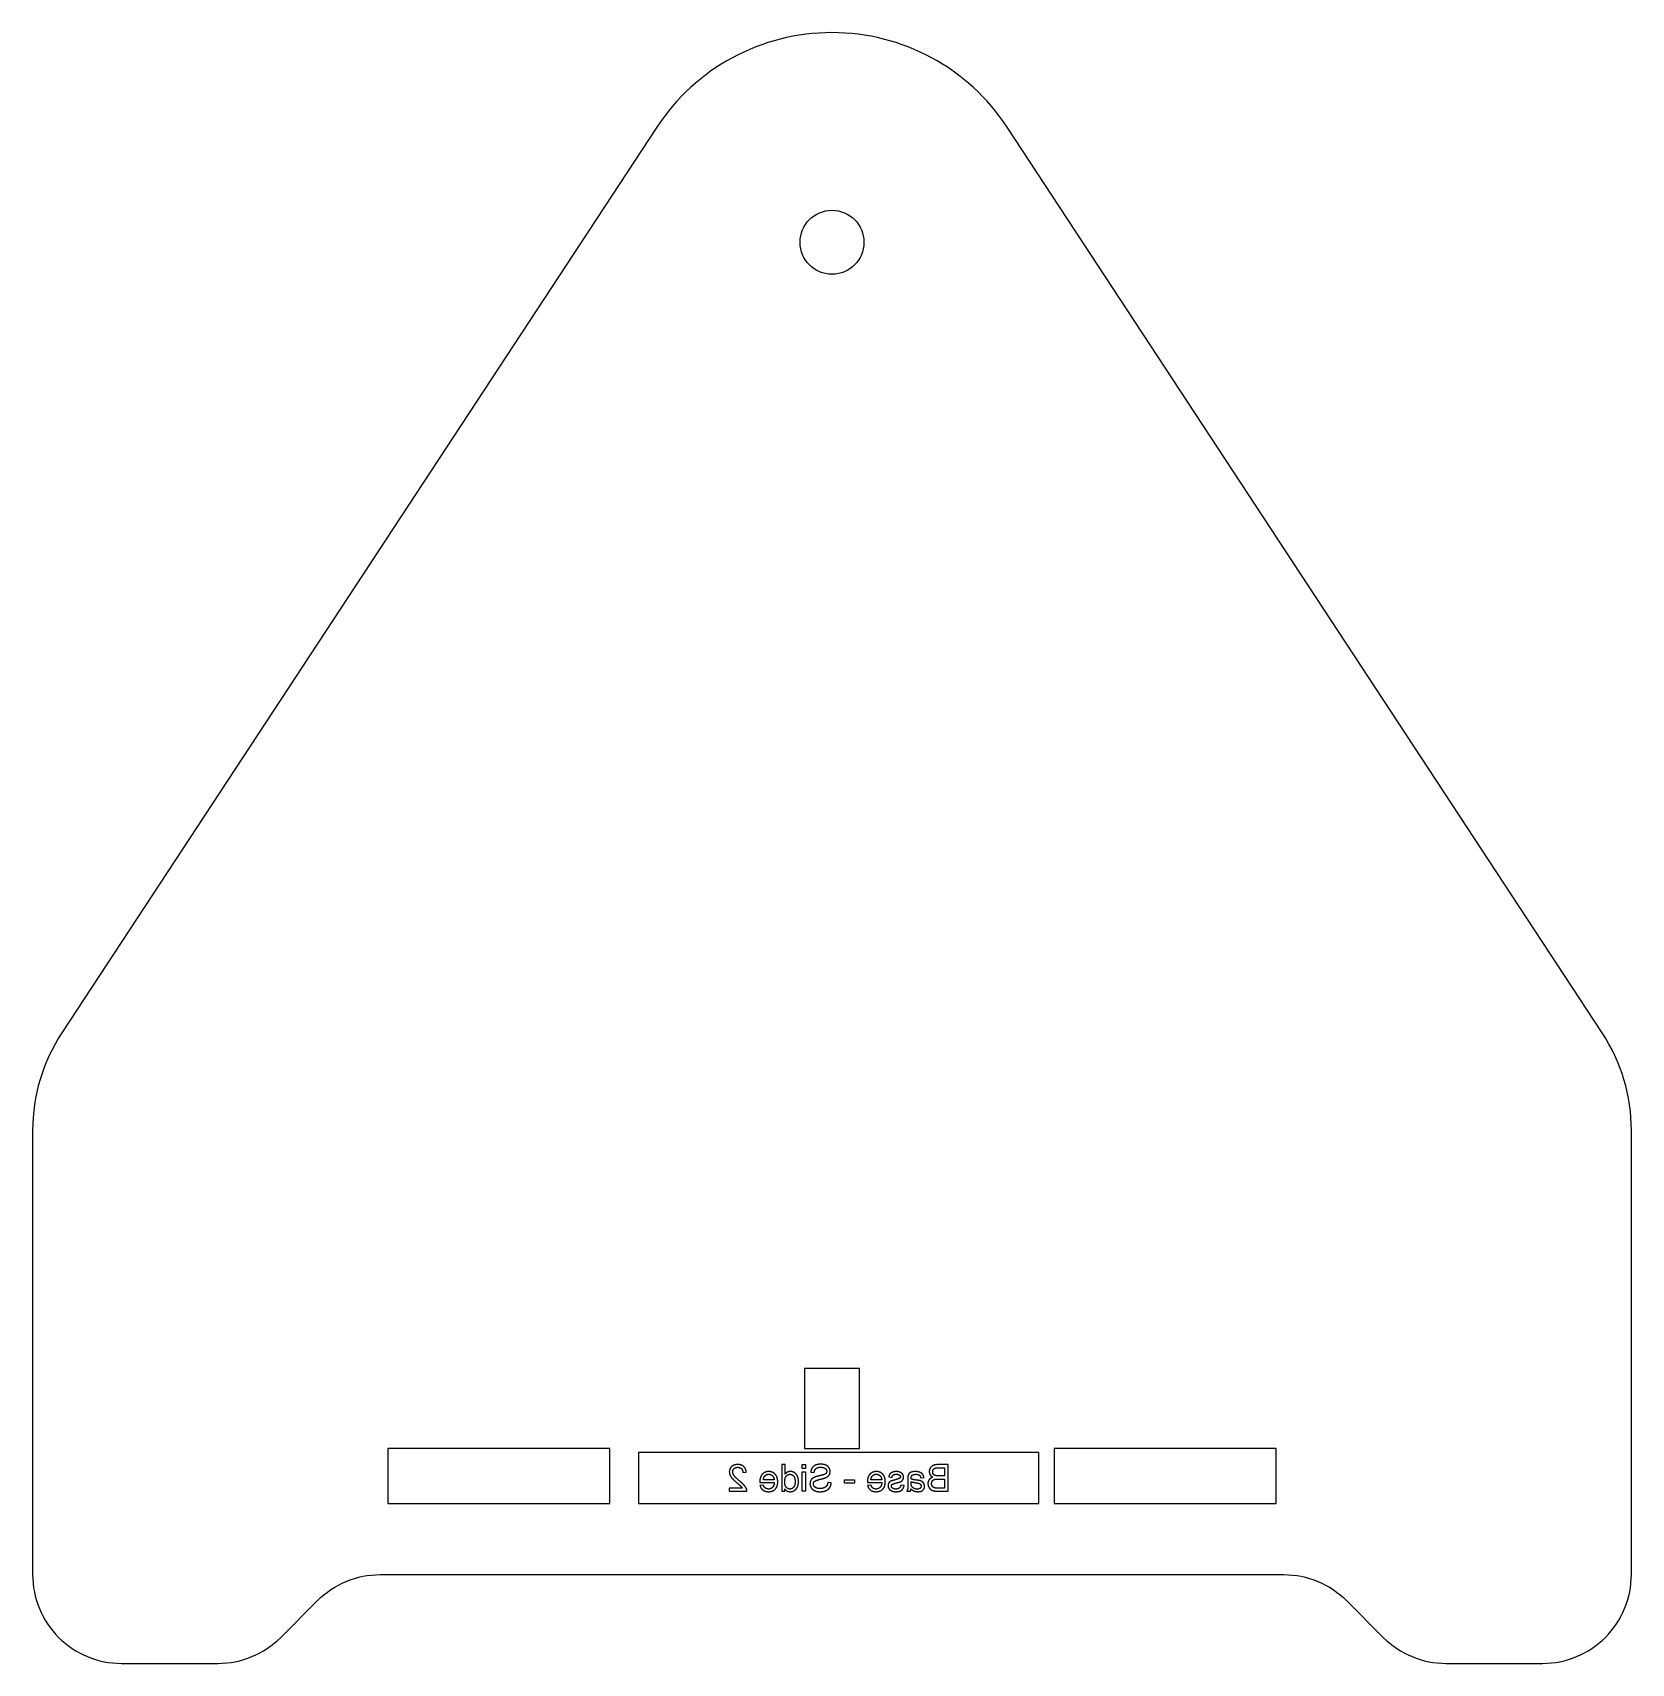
# Model space of a CAD drawing. Header units: millimetres. Extents: x 312 to 492, y -82 to 102.
import ezdxf

# ---------------------------------------------------------------- set-up
doc = ezdxf.new("R2010")
doc.units = ezdxf.units.MM
doc.layers.get('0').update_dxf_attribs({"linetype": 'CONTINUOUS'})

msp = doc.modelspace()

# ---------------------------------------------------------------- linework, layer by layer
for p, q in [((391.52, -60.34), (391.9, -60.3)), ((396.26, -59.44), (395.89, -59.44)), ((395.89, -59.44), (395.89, -62.44)), ((396.26, -60.52), (396.26, -59.44)), ((399.16, -60.29), (399.54, -60.32)), ((414.62, -59.44), (413.49, -59.44)), ((413.62, -59.8), (414.22, -59.8)), ((414.22, -59.8), (414.22, -60.7)), ((414.62, -62.44), (414.62, -59.44)), ((389.98, -62.09), (389.98, -62.44)), ((391.45, -62.09), (389.98, -62.09)), ((393.43, -61.45), (395.05, -61.45)), ((393.82, -61.74), (393.44, -61.79)), ((395.03, -61.15), (393.82, -61.15)), ((396.23, -62.44), (396.23, -62.17)), ((401.46, -61.48), (401.08, -61.45)), ((405.55, -61.45), (407.17, -61.45)), ((405.94, -61.74), (405.56, -61.79)), ((407.15, -61.15), (405.93, -61.15)), ((407.94, -60.83), (408.3, -60.88)), ((409.67, -61.8), (409.3, -61.74)), ((410.09, -61.04), (410.09, -61.53)), ((410.46, -61.49), (410.46, -61.35)), ((411.55, -60.94), (411.91, -60.89)), ((414.22, -62.09), (413.47, -62.09)), ((413.53, -61.06), (414.22, -61.06)), ((414.22, -60.7), (413.57, -60.7)), ((414.22, -61.06), (414.22, -62.09)), ((389.98, -62.44), (391.97, -62.44)), ((395.89, -62.44), (396.23, -62.44)), ((409.97, -62.44), (410.36, -62.44)), ((413.47, -62.44), (414.62, -62.44))]:
    msp.add_line(p, q)
msp.add_lwpolyline([(452.41, -71.82, -0.198912), (459.48, -74.75), (463.62, -78.89, 0.198912), (470.69, -81.82), (481.55, -81.82, 0.414214), (491.55, -71.82), (491.55, -21.82, 0.146339), (488.27, -10.84), (421.27, 91.14, 0.539548), (381.82, 91.14), (314.83, -10.84, 0.146339), (311.55, -21.82), (311.55, -71.82, 0.414214), (321.55, -81.82), (332.41, -81.82, 0.198912), (339.48, -78.89), (343.62, -74.75, -0.198912), (350.69, -71.82)], format="xyb", close=True)
for points in [[(398.45, -48.62), (398.45, -57.62), (404.65, -57.62), (404.65, -48.62)], [(351.55, -57.62), (351.55, -63.82), (376.55, -63.82), (376.55, -57.62)], [(379.75, -63.83), (424.85, -63.83), (424.85, -58.06), (379.75, -58.06)], [(451.55, -63.82), (451.55, -57.62), (426.55, -57.62), (426.55, -63.82)], [(398.57, -59.44), (398.57, -59.87), (398.2, -59.87), (398.2, -59.44)], [(398.57, -60.27), (398.57, -62.44), (398.2, -62.44), (398.2, -60.27)], [(404.07, -61.17), (404.07, -61.54), (402.94, -61.54), (402.94, -61.17)]]:
    msp.add_lwpolyline(points, close=True)
msp.add_circle((401.55, 78.18), 3.6)
for points in [[(390.24, -59.67), (389.99, -59.91), (389.99, -60.26)], [(389.99, -60.26), (389.99, -60.44), (390.06, -60.62)], [(390.92, -59.43), (390.49, -59.43), (390.24, -59.67)], [(390.37, -60.26), (390.37, -60.04), (390.52, -59.89)], [(390.54, -60.7), (390.37, -60.46), (390.37, -60.26)], [(390.52, -59.89), (390.68, -59.74), (390.93, -59.74)], [(391.6, -59.65), (391.35, -59.43), (390.92, -59.43)], [(390.93, -59.74), (391.2, -59.74), (391.36, -59.9)], [(391.36, -59.9), (391.52, -60.05), (391.52, -60.34)], [(391.9, -60.3), (391.86, -59.87), (391.6, -59.65)], [(393.71, -60.52), (393.43, -60.81), (393.43, -61.35)], [(394.42, -60.22), (393.98, -60.22), (393.71, -60.52)], [(393.96, -60.74), (394.14, -60.52), (394.42, -60.52)], [(395.15, -60.52), (394.87, -60.22), (394.42, -60.22)], [(394.42, -60.52), (394.67, -60.52), (394.84, -60.69)], [(395.44, -61.37), (395.44, -60.83), (395.15, -60.52)], [(396.51, -60.3), (396.35, -60.39), (396.26, -60.52)], [(396.4, -60.73), (396.57, -60.53), (396.82, -60.53)], [(396.86, -60.22), (396.66, -60.22), (396.51, -60.3)], [(396.82, -60.53), (397.07, -60.53), (397.23, -60.73)], [(397.34, -60.36), (397.13, -60.22), (396.86, -60.22)], [(397.67, -60.77), (397.56, -60.5), (397.34, -60.36)], [(399.31, -59.82), (399.17, -60.02), (399.16, -60.29)], [(399.7, -59.5), (399.44, -59.61), (399.31, -59.82)], [(399.54, -60.32), (399.57, -60.03), (399.75, -59.89)], [(400.29, -59.39), (399.95, -59.39), (399.7, -59.5)], [(399.75, -59.89), (399.92, -59.74), (400.27, -59.74)], [(400.84, -60.46), (400.73, -60.56), (400.25, -60.67)], [(400.27, -59.74), (400.63, -59.74), (400.8, -59.87)], [(400.84, -59.49), (400.59, -59.39), (400.29, -59.39)], [(400.8, -59.87), (400.96, -60.01), (400.96, -60.19)], [(401.21, -59.79), (401.09, -59.6), (400.84, -59.49)], [(400.96, -60.19), (400.96, -60.35), (400.84, -60.46)], [(401.34, -60.22), (401.34, -59.99), (401.21, -59.79)], [(401.24, -60.59), (401.34, -60.43), (401.34, -60.22)], [(405.82, -60.52), (405.54, -60.81), (405.54, -61.35)], [(406.53, -60.22), (406.1, -60.22), (405.82, -60.52)], [(406.07, -60.74), (406.25, -60.52), (406.53, -60.52)], [(407.27, -60.52), (406.98, -60.22), (406.53, -60.22)], [(406.53, -60.52), (406.78, -60.52), (406.96, -60.69)], [(407.55, -61.38), (407.55, -60.83), (407.27, -60.52)], [(408.07, -60.49), (407.98, -60.62), (407.94, -60.83)], [(408.36, -60.3), (408.16, -60.37), (408.07, -60.49)], [(408.81, -60.22), (408.55, -60.22), (408.36, -60.3)], [(408.45, -60.62), (408.56, -60.52), (408.78, -60.52)], [(408.78, -60.52), (409.03, -60.52), (409.14, -60.61)], [(409.12, -60.27), (408.98, -60.22), (408.81, -60.22)], [(409.36, -60.37), (409.27, -60.31), (409.12, -60.27)], [(409.54, -60.58), (409.47, -60.45), (409.36, -60.37)], [(409.61, -60.85), (409.61, -60.7), (409.54, -60.58)], [(410.22, -60.45), (410.14, -60.55), (410.11, -60.7)], [(410.48, -60.29), (410.31, -60.35), (410.22, -60.45)], [(410.93, -60.22), (410.65, -60.22), (410.48, -60.29)], [(410.57, -60.65), (410.71, -60.53), (410.99, -60.53)], [(411.43, -60.3), (411.21, -60.22), (410.93, -60.22)], [(410.99, -60.53), (411.25, -60.53), (411.37, -60.62)], [(411.75, -60.52), (411.64, -60.38), (411.43, -60.3)], [(411.91, -60.89), (411.86, -60.66), (411.75, -60.52)], [(412.61, -59.82), (412.5, -60), (412.5, -60.21)], [(412.5, -60.21), (412.5, -60.4), (412.6, -60.57)], [(412.6, -60.57), (412.7, -60.74), (412.92, -60.85)], [(412.94, -59.54), (412.73, -59.63), (412.61, -59.82)], [(412.89, -60.26), (412.89, -60.11), (412.96, -60)], [(412.96, -60.52), (412.89, -60.42), (412.89, -60.26)], [(413.49, -59.44), (413.15, -59.44), (412.94, -59.54)], [(412.96, -60), (413.03, -59.88), (413.16, -59.84)], [(413.19, -60.67), (413.04, -60.62), (412.96, -60.52)], [(413.16, -59.84), (413.3, -59.8), (413.62, -59.8)], [(390.06, -60.62), (390.14, -60.79), (390.31, -60.98)], [(390.31, -60.98), (390.48, -61.18), (390.87, -61.51)], [(391.2, -61.33), (390.71, -60.93), (390.54, -60.7)], [(390.87, -61.51), (391.21, -61.79), (391.3, -61.89)], [(391.68, -61.79), (391.51, -61.59), (391.2, -61.33)], [(391.3, -61.89), (391.39, -61.99), (391.45, -62.09)], [(391.92, -62.19), (391.85, -61.98), (391.68, -61.79)], [(391.97, -62.44), (391.97, -62.31), (391.92, -62.19)], [(393.43, -61.35), (393.43, -61.38), (393.43, -61.45)], [(393.44, -61.79), (393.53, -62.12), (393.78, -62.31)], [(393.78, -62.31), (394.02, -62.49), (394.4, -62.49)], [(393.82, -61.15), (393.85, -60.87), (393.96, -60.74)], [(394.05, -62.08), (393.91, -61.98), (393.82, -61.74)], [(394.4, -62.19), (394.2, -62.19), (394.05, -62.08)], [(394.85, -62), (394.67, -62.19), (394.4, -62.19)], [(394.4, -62.49), (394.88, -62.49), (395.16, -62.2)], [(394.84, -60.69), (395.02, -60.86), (395.03, -61.15)], [(395.05, -61.45), (395.03, -61.81), (394.85, -62)], [(395.16, -62.2), (395.44, -61.9), (395.44, -61.37)], [(396.23, -61.39), (396.23, -60.94), (396.4, -60.73)], [(396.4, -61.99), (396.23, -61.79), (396.23, -61.39)], [(396.23, -62.17), (396.44, -62.49), (396.84, -62.49)], [(396.81, -62.19), (396.56, -62.19), (396.4, -61.99)], [(397.22, -61.98), (397.05, -62.19), (396.81, -62.19)], [(396.84, -62.49), (397.1, -62.49), (397.32, -62.35)], [(397.4, -61.36), (397.4, -61.78), (397.22, -61.98)], [(397.23, -60.73), (397.4, -60.93), (397.4, -61.36)], [(397.32, -62.35), (397.54, -62.21), (397.66, -61.95)], [(397.66, -61.95), (397.78, -61.69), (397.78, -61.36)], [(397.78, -61.36), (397.78, -61.03), (397.67, -60.77)], [(399.19, -61.17), (399.07, -61.35), (399.07, -61.6)], [(399.07, -61.6), (399.07, -61.84), (399.21, -62.05)], [(399.58, -60.86), (399.32, -60.98), (399.19, -61.17)], [(399.21, -62.05), (399.34, -62.26), (399.6, -62.38)], [(399.45, -61.63), (399.45, -61.49), (399.53, -61.38)], [(399.54, -61.89), (399.45, -61.77), (399.45, -61.63)], [(399.53, -61.38), (399.62, -61.28), (399.8, -61.21)], [(399.8, -62.07), (399.62, -62), (399.54, -61.89)], [(400.25, -60.67), (399.76, -60.78), (399.58, -60.86)], [(399.6, -62.38), (399.86, -62.49), (400.18, -62.49)], [(399.8, -61.21), (399.92, -61.16), (400.34, -61.06)], [(400.2, -62.14), (399.97, -62.14), (399.8, -62.07)], [(400.18, -62.49), (400.59, -62.49), (400.86, -62.38)], [(400.66, -62.05), (400.45, -62.14), (400.2, -62.14)], [(400.34, -61.06), (400.75, -60.96), (400.92, -60.87)], [(400.96, -61.82), (400.86, -61.96), (400.66, -62.05)], [(400.86, -62.38), (401.14, -62.26), (401.29, -62.02)], [(400.92, -60.87), (401.13, -60.76), (401.24, -60.59)], [(401.08, -61.45), (401.06, -61.67), (400.96, -61.82)], [(401.29, -62.02), (401.45, -61.78), (401.46, -61.48)], [(405.54, -61.35), (405.54, -61.39), (405.55, -61.45)], [(405.56, -61.79), (405.65, -62.12), (405.89, -62.31)], [(405.89, -62.31), (406.13, -62.49), (406.51, -62.49)], [(405.93, -61.15), (405.96, -60.87), (406.07, -60.74)], [(406.16, -62.08), (406.02, -61.98), (405.94, -61.74)], [(406.51, -62.19), (406.31, -62.19), (406.16, -62.08)], [(406.96, -62), (406.78, -62.19), (406.51, -62.19)], [(406.51, -62.49), (406.99, -62.49), (407.27, -62.2)], [(406.96, -60.69), (407.13, -60.86), (407.15, -61.15)], [(407.17, -61.45), (407.15, -61.81), (406.96, -62)], [(407.27, -62.2), (407.55, -61.91), (407.55, -61.38)], [(407.95, -61.49), (407.86, -61.62), (407.86, -61.81)], [(407.86, -61.81), (407.86, -61.99), (407.97, -62.15)], [(408.19, -61.3), (408.04, -61.36), (407.95, -61.49)], [(407.97, -62.15), (408.08, -62.31), (408.28, -62.4)], [(408.74, -61.13), (408.35, -61.23), (408.19, -61.3)], [(408.24, -61.84), (408.24, -61.72), (408.35, -61.65)], [(408.36, -62.09), (408.24, -61.98), (408.24, -61.84)], [(408.28, -62.4), (408.48, -62.49), (408.74, -62.49)], [(408.3, -60.88), (408.33, -60.71), (408.45, -60.62)], [(408.35, -61.65), (408.43, -61.6), (408.73, -61.52)], [(408.74, -62.19), (408.49, -62.19), (408.36, -62.09)], [(408.73, -61.52), (409.13, -61.42), (409.29, -61.35)], [(409.06, -61.03), (409.01, -61.05), (408.74, -61.13)], [(409.13, -62.07), (408.99, -62.19), (408.74, -62.19)], [(408.74, -62.49), (409.16, -62.49), (409.38, -62.32)], [(409.21, -60.93), (409.16, -60.99), (409.06, -61.03)], [(409.3, -61.74), (409.27, -61.96), (409.13, -62.07)], [(409.14, -60.61), (409.25, -60.69), (409.25, -60.8)], [(409.25, -60.8), (409.25, -60.88), (409.21, -60.93)], [(409.29, -61.35), (409.44, -61.27), (409.53, -61.14)], [(409.38, -62.32), (409.61, -62.14), (409.67, -61.8)], [(409.53, -61.14), (409.61, -61.01), (409.61, -60.85)], [(410.07, -62.18), (410.04, -62.32), (409.97, -62.44)], [(410.09, -61.53), (410.09, -62.05), (410.07, -62.18)], [(410.11, -60.7), (410.09, -60.8), (410.09, -61.04)], [(410.36, -62.44), (410.42, -62.33), (410.43, -62.18)], [(410.43, -62.18), (410.64, -62.35), (410.83, -62.42)], [(410.46, -60.97), (410.46, -60.74), (410.57, -60.65)], [(410.46, -61.06), (410.46, -60.99), (410.46, -60.97)], [(411.12, -61.19), (410.67, -61.14), (410.46, -61.06)], [(410.46, -61.35), (410.66, -61.44), (411.07, -61.49)], [(410.52, -61.86), (410.46, -61.73), (410.46, -61.49)], [(410.77, -62.11), (410.6, -62.02), (410.52, -61.86)], [(411.15, -62.2), (410.93, -62.2), (410.77, -62.11)], [(410.83, -62.42), (411.02, -62.49), (411.23, -62.49)], [(411.07, -61.49), (411.29, -61.53), (411.39, -61.57)], [(411.45, -61.25), (411.34, -61.22), (411.12, -61.19)], [(411.47, -62.11), (411.36, -62.2), (411.15, -62.2)], [(411.23, -62.49), (411.59, -62.49), (411.78, -62.32)], [(411.37, -60.62), (411.49, -60.71), (411.55, -60.94)], [(411.39, -61.57), (411.48, -61.61), (411.53, -61.69)], [(411.71, -61.37), (411.6, -61.29), (411.45, -61.25)], [(411.58, -61.86), (411.58, -62.01), (411.47, -62.11)], [(411.53, -61.69), (411.58, -61.76), (411.58, -61.86)], [(411.9, -61.58), (411.83, -61.45), (411.71, -61.37)], [(411.78, -62.32), (411.98, -62.14), (411.98, -61.87)], [(411.98, -61.87), (411.98, -61.71), (411.9, -61.58)], [(412.5, -61.12), (412.35, -61.31), (412.35, -61.57)], [(412.35, -61.57), (412.35, -61.79), (412.44, -61.97)], [(412.44, -61.97), (412.53, -62.15), (412.66, -62.25)], [(412.92, -60.85), (412.64, -60.93), (412.5, -61.12)], [(412.66, -62.25), (412.79, -62.34), (412.99, -62.39)], [(412.76, -61.57), (412.76, -61.41), (412.85, -61.28)], [(412.82, -61.83), (412.76, -61.72), (412.76, -61.57)], [(412.97, -61.99), (412.88, -61.94), (412.82, -61.83)], [(412.85, -61.28), (412.93, -61.16), (413.09, -61.11)], [(413.2, -62.08), (413.06, -62.05), (412.97, -61.99)], [(412.99, -62.39), (413.19, -62.44), (413.47, -62.44)], [(413.09, -61.11), (413.24, -61.06), (413.53, -61.06)], [(413.57, -60.7), (413.31, -60.7), (413.19, -60.67)], [(413.47, -62.09), (413.28, -62.09), (413.2, -62.08)]]:
    msp.add_open_spline(points, degree=2)

doc.saveas('drawing.dxf')
